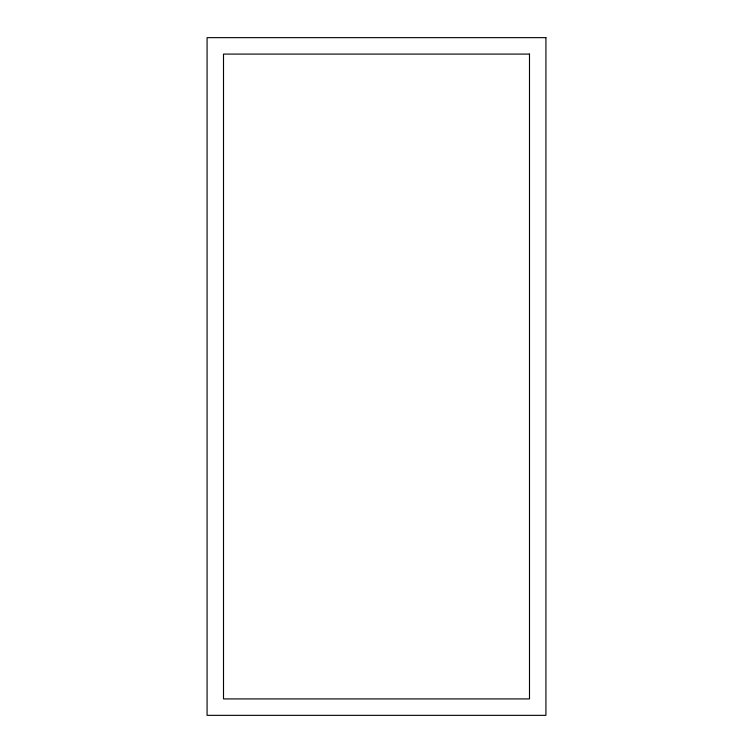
<?xml version="1.0" encoding="UTF-8"?>
<svg xmlns="http://www.w3.org/2000/svg" width="753" height="753" viewBox="0 0 753 753"><rect width="100%" height="100%" fill="white"/><g stroke="black" fill="none" stroke-linecap="round" stroke-linejoin="round"><path stroke-width="1.13" d="M545.925 37.65L207.075 37.65L207.075 715.35L545.925 715.35L545.925 37.65M529.491 54.084L223.509 54.084L223.509 698.916L529.491 698.916L529.491 54.084"/></g></svg>
